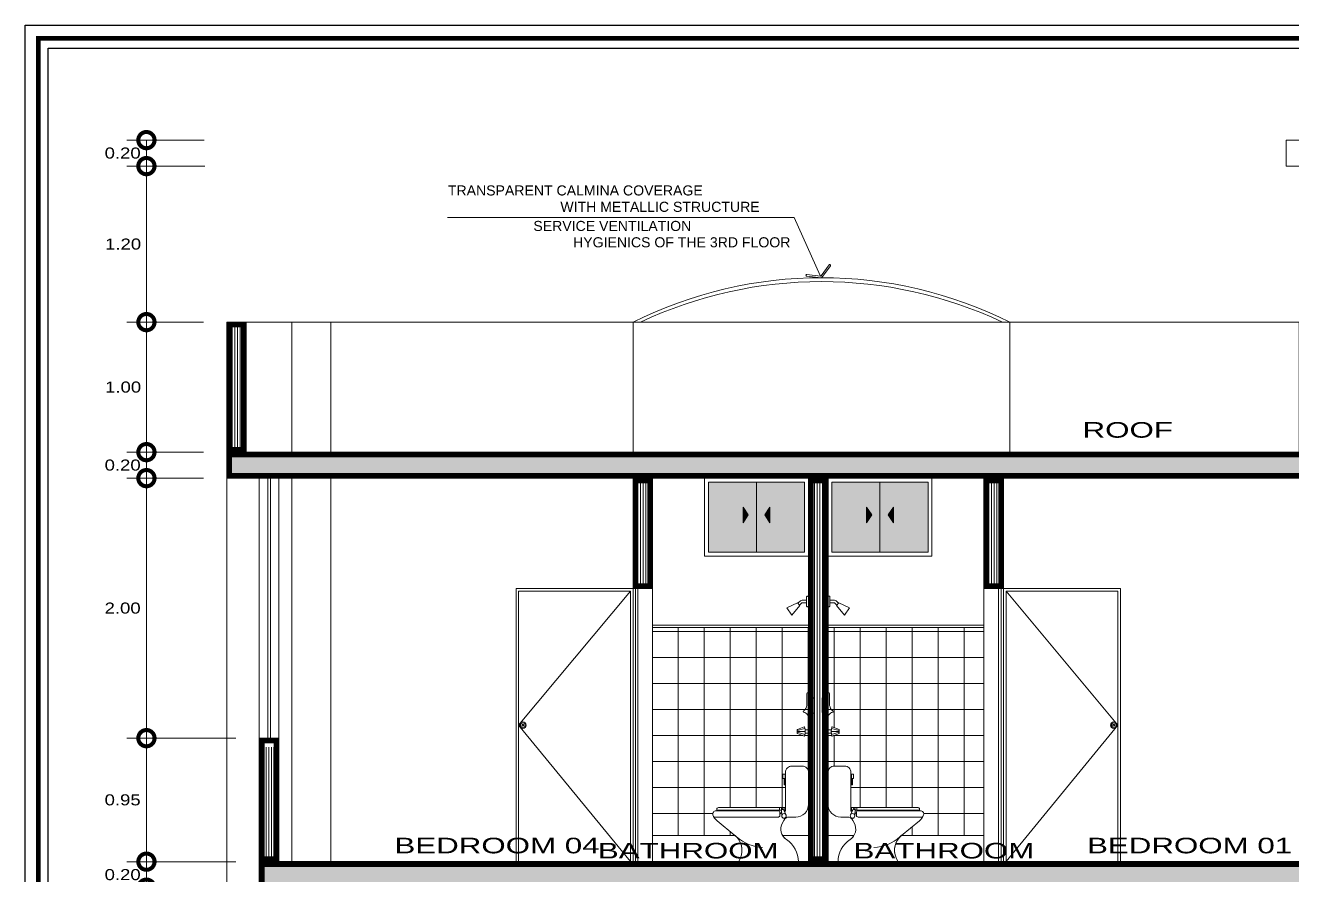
# Model space of a CAD drawing. Header units: millimetres. Extents: x 1555 to 3397, y 790 to 1592.
# Drawn here: x 1689.18 to 1698.92, y 812.13 to 818.66 of the extents above; entities that cross this region are included whole.
import ezdxf

# ---------------------------------------------------------------- set-up
doc = ezdxf.new("R2010")
doc.units = ezdxf.units.MM
doc.layers.get('0').update_dxf_attribs({"lineweight": 5})
doc.layers.get('Defpoints').update_dxf_attribs({"lineweight": 5})
for name, color, linetype, lineweight in [('0-Hach de Muro Alto', 145, 'Continuous', 5), ('0-Muro Alto', 145, 'Continuous', 5), ('CASCO', 7, 'Continuous', 9), ('CONCRETO DE LOSA ALIGERADO', 251, 'Continuous', 5), ('COTA', 250, 'Continuous', 9), ('COTAS', 7, 'Continuous', 9), ('COTAS-01', 7, 'Continuous', 15), ('LOSA STDIO ARQ', 7, 'Continuous', 13), ('MARCO DE MENBRETE', 252, 'Continuous', 25), ('murito', 139, 'Continuous', 13), ('MURO ELEV', 7, 'Continuous', 20), ('PISO DE TERMINADO', 7, 'Continuous', 5), ('PUERTAS', 57, 'Continuous', 9), ('TEXT2', 7, 'Continuous', 9), ('TEXTO COTA50', 57, 'Continuous', 13), ('VENTANA', 150, 'Continuous', 5), ('VENTANA ELEV', 144, 'Continuous', 5)]:
    doc.layers.add(name, color=color, linetype=linetype, lineweight=lineweight)
for name, color, linetype, lineweight, true_color in [('APARATOS-SANITARIOS-02', 7, 'Continuous', 13, 0x474e45), ('COLUMNA ELEVACION', 7, 'Continuous', 9, 0x44484a), ('DETALLE TABLERO COCINA', 7, 'Continuous', 5, 0x686555), ('MARCO  LOGITO LM', 7, 'Continuous', 25, 0x5b584a), ('PUERTAS 02', 7, 'Continuous', 5, 0x764e52), ('RELLENO DE MURO CORTE', 7, 'Continuous', 5, 0x5b605f), ('TEXTO', 7, 'Continuous', 20, 0x51594d), ('TEXTURA SH', 7, 'Continuous', 5, 0x5f8f9f)]:
    doc.layers.add(name, color=color, linetype=linetype, lineweight=lineweight, true_color=true_color)
doc.layers.add('LOGO', color=7, linetype='Continuous')
doc.styles.add('HUGO1', font='swisse.ttf')
doc.styles.add('STYLE1-50EJES', font='swissel.ttf', dxfattribs={"width": 1.2, "height": 0.085})
doc.styles.add('TEXTO-AMBIENTES', font='GOTHIC.TTF', dxfattribs={"width": 1.5, "height": 0.125})
doc.dimstyles.new('DIM-1-50ejes', dxfattribs={"dimtxt": 0.085, "dimasz": 0.25, "dimexe": 0.15, "dimexo": 0.18, "dimgap": 0.03, "dimtad": 2, "dimtih": 1, "dimtoh": 1, "dimzin": 0, "dimdsep": 46, "dimtxsty": 'STYLE1-50EJES', "dimblk1": 'DOTSMALL', "dimblk2": 'DOTSMALL', "dimsah": 1, "dimcen": 2.75, "dimclrd": 256, "dimclre": 256, "dimclrt": 256, "dimazin": 0, "dimtfac": 1, "dimtix": 1, "dimtmove": 0, "dimatfit": 3, "dimldrblk": 'DOTSMALL', "dimfxl": 1, "dimfxlon": 1, "dimtolj": 1, "dimtzin": 0, "dimlwd": -1, "dimlwe": -1, "dimarcsym": 0})
pattern_1 = [(90, (-65.009883, 24.85458), (-0.02, 1e-18), [])]
pattern_2 = [(90, (-65.888981, 24.85458), (-0.02, 1e-18), [])]
pattern_3 = [(90, (0, 0), (-0.2, 1e-17), []), (180, (0, 0), (-2e-17, -0.2), [])]

# ---------------------------------------------------------------- blocks, each defined once
blk = doc.blocks.new('A$C546F58DF')
at = {"layer": 'APARATOS-SANITARIOS-02'}
for p, q in [((-0.2772, 0.9972), (-0.3586, 0.9584)), ((-0.2595, 0.9775), (-0.3204, 0.9022)), ((-0.2772, 0.9972), (-0.2595, 0.9775)), ((-0.2553, 1.0125), (-0.2752, 0.9948)), ((-0.2439, 0.996), (-0.2619, 0.98)), ((-0.2421, 1.0176), (-0.2081, 1.0176)), ((-0.2395, 0.9977), (-0.2081, 0.9977)), ((0.0058, 1.0176), (-0.0281, 1.0176)), ((0.0033, 0.9977), (-0.0281, 0.9977)), ((0.0077, 0.996), (0.0256, 0.98)), ((0.0191, 1.0125), (0.0389, 0.9948)), ((0.041, 0.9972), (0.0232, 0.9775)), ((0.0232, 0.9775), (0.0841, 0.9022)), ((0.041, 0.9972), (0.1224, 0.9584)), ((-0.3586, 0.9584), (-0.3204, 0.9022)), ((0.1224, 0.9584), (0.0841, 0.9022)), ((-0.2201, 0.0298), (-0.2797, 0.0149)), ((-0.2797, 0.0203), (-0.2797, -0.0061)), ((-0.2177, 0.0077), (-0.2797, 0.0077)), ((-0.2201, -0.0144), (-0.2797, 0.0019)), ((-0.2787, 0.0219), (-0.226, 0.0425)), ((-0.1931, 0.0195), (-0.2184, 0.0195)), ((-0.1931, -0.0041), (-0.1931, 0.0195)), ((-0.0431, 0.0195), (-0.0179, 0.0195)), ((-0.0431, -0.0041), (-0.0431, 0.0195)), ((-0.0186, 0.0077), (0.0434, 0.0077)), ((-0.0161, 0.0298), (0.0434, 0.0149)), ((-0.0161, -0.0144), (0.0434, 0.0019)), ((0.0424, 0.0219), (-0.0103, 0.0425)), ((0.0434, 0.0203), (0.0434, -0.0061)), ((-0.2787, -0.0077), (-0.226, -0.0271)), ((-0.1931, -0.0041), (-0.2184, -0.0041)), ((-0.0431, -0.0041), (-0.0179, -0.0041)), ((0.0424, -0.0077), (-0.0103, -0.0271))]:
    blk.add_line(p, q, dxfattribs=at)
for points in [[(-0.1931, 0.9727), (-0.1931, 1.0427, 0.414214), (-0.1981, 1.0477), (-0.2031, 1.0477, 0.414214), (-0.2081, 1.0427), (-0.2081, 0.9727, 0.414214), (-0.2031, 0.9677), (-0.1981, 0.9677, 0.414214)], [(-0.0431, 0.9727), (-0.0431, 1.0427, -0.414214), (-0.0381, 1.0477), (-0.0331, 1.0477, -0.414214), (-0.0281, 1.0427), (-0.0281, 0.9727, -0.414214), (-0.0331, 0.9677), (-0.0381, 0.9677, -0.414214)]]:
    blk.add_lwpolyline(points, format="xyb", close=True, dxfattribs=at)
for centre, radius, start, end in [((-0.2421, 0.9977), 0.0199, 90, 131.89961), ((-0.2395, 0.9911), 0.00663, 90, 131.89961), ((0.0033, 0.9911), 0.00663, 48.10039, 90), ((0.0058, 0.9977), 0.0199, 48.10039, 90), ((-0.2779, 0.0203), 0.00176, 116.60632, 180), ((-0.2252, 0.0409), 0.00176, 19.58517, 116.60632), ((-0.3186, 0.0077), 0.1009, 340.41483, 19.58517), ((0.0823, 0.0077), 0.1009, 160.41483, 199.58517), ((-0.0111, 0.0409), 0.00176, 63.39368, 160.41483), ((0.0417, 0.0203), 0.00176, 0, 63.39368), ((-0.2779, -0.0061), 0.00176, 180, 243.39368), ((-0.2252, -0.0256), 0.00176, 243.39368, 340.41483), ((-0.0111, -0.0256), 0.00176, 199.58517, 296.60632), ((0.0417, -0.0061), 0.00176, 296.60632, 0)]:
    blk.add_arc(centre, radius, start, end, dxfattribs=at)
blk = doc.blocks.new('javonerac')
at = {"layer": 'APARATOS-SANITARIOS-02'}
for p, q in [((100.6702, 69.0701), (100.6702, 69.1492)), ((100.6819, 69.157), (100.678, 69.157)), ((100.6819, 68.9831), (100.6819, 69.157)), ((100.7239, 69.1177), (100.6819, 69.1414)), ((100.7269, 69.0046), (100.7269, 69.1126)), ((100.721, 68.9988), (100.6819, 68.9988))]:
    blk.add_line(p, q, dxfattribs=at)
for centre, radius, start, end in [((100.678, 69.1492), 0.00782, 90, 180), ((100.721, 69.1126), 0.00586, 0, 60.52411), ((100.6489, 69.0128), 0.00701, 96.11397, 184.91625), ((100.6482, 69.013), 0.00638, 187.84278, 247.56189), ((100.6323, 68.9587), 0.0503, 32.75612, 74.43039), ((100.6451, 69.0323), 0.0129, 283.40379, 332.7883), ((100.5854, 69.0726), 0.0849, 327.02302, 358.31137), ((100.681, 68.9917), 0.00859, 222.12738, 276.59661), ((100.721, 69.0046), 0.00586, 270, 0)]:
    blk.add_arc(centre, radius, start, end, dxfattribs=at)
blk = doc.blocks.new('_DOTSMALL')
at = {"color": 0, "linetype": 'ByBlock', "const_width": 0.5}
blk.add_lwpolyline([(-0.0625, 0, 1), (0.0625, 0, 1)], format="xyb", close=True, dxfattribs=at)
blk = doc.blocks.new('*D419')
at = {"layer": 'COTAS', "transparency": 16777216}
for p, q in [((1690.7981, 812.2305), (1689.9596, 812.2305)), ((1690.1096, 812.0305), (1690.1096, 812.2305)), ((1690.7981, 812.0305), (1689.9596, 812.0305))]:
    blk.add_line(p, q, dxfattribs=at)
at = {"layer": 'Defpoints', "color": 0, "transparency": 16777216}
for p in [(1690.1096, 812.2305), (1690.9781, 812.2305), (1690.9781, 812.0305)]:
    blk.add_point(p, dxfattribs=at)
at = {"layer": 'COTAS', "transparency": 16777216, "xscale": 0.25, "yscale": 0.25, "zscale": 0.25}
for p, rotation in [((1690.1096, 812.2305), 90), ((1690.1096, 812.0305), 270)]:
    blk.add_blockref('_DOTSMALL', p, dxfattribs=dict(at, rotation=rotation))
at = {"layer": 'COTAS', "transparency": 16777216, "insert": (1689.9266, 812.1305), "char_height": 0.085, "attachment_point": 5, "style": 'STYLE1-50EJES'}
blk.add_mtext('\\A1;0.20', dxfattribs=at)
blk = doc.blocks.new('*D420')
at = {"layer": 'COTAS', "transparency": 16777216}
for p, q in [((1690.7981, 813.1805), (1689.9596, 813.1805)), ((1690.1096, 812.2305), (1690.1096, 813.1805)), ((1690.7981, 812.2305), (1689.9596, 812.2305))]:
    blk.add_line(p, q, dxfattribs=at)
at = {"layer": 'Defpoints', "color": 0, "transparency": 16777216}
for p in [(1690.1096, 813.1805), (1690.9781, 813.1805), (1690.9781, 812.2305)]:
    blk.add_point(p, dxfattribs=at)
at = {"layer": 'COTAS', "transparency": 16777216, "xscale": 0.25, "yscale": 0.25, "zscale": 0.25}
for p, rotation in [((1690.1096, 813.1805), 90), ((1690.1096, 812.2305), 270)]:
    blk.add_blockref('_DOTSMALL', p, dxfattribs=dict(at, rotation=rotation))
at = {"layer": 'COTAS', "transparency": 16777216, "insert": (1689.9266, 812.7055), "char_height": 0.085, "attachment_point": 5, "style": 'STYLE1-50EJES'}
blk.add_mtext('\\A1;0.95', dxfattribs=at)
blk = doc.blocks.new('*D421')
at = {"layer": 'COTAS', "transparency": 16777216}
for p, q in [((1690.5481, 815.1805), (1689.9596, 815.1805)), ((1690.1096, 813.1805), (1690.1096, 815.1805)), ((1690.7981, 813.1805), (1689.9596, 813.1805))]:
    blk.add_line(p, q, dxfattribs=at)
at = {"layer": 'Defpoints', "color": 0, "transparency": 16777216}
for p in [(1690.1096, 815.1805), (1690.7281, 815.1805), (1690.9781, 813.1805)]:
    blk.add_point(p, dxfattribs=at)
at = {"layer": 'COTAS', "transparency": 16777216, "xscale": 0.25, "yscale": 0.25, "zscale": 0.25}
for p, rotation in [((1690.1096, 815.1805), 90), ((1690.1096, 813.1805), 270)]:
    blk.add_blockref('_DOTSMALL', p, dxfattribs=dict(at, rotation=rotation))
at = {"layer": 'COTAS', "transparency": 16777216, "insert": (1689.9264, 814.1805), "char_height": 0.085, "attachment_point": 5, "style": 'STYLE1-50EJES'}
blk.add_mtext('\\A1;2.00', dxfattribs=at)
blk = doc.blocks.new('*D422')
at = {"layer": 'COTAS', "transparency": 16777216}
for p, q in [((1690.5481, 815.3805), (1689.9596, 815.3805)), ((1690.1096, 815.1805), (1690.1096, 815.3805)), ((1690.5481, 815.1805), (1689.9596, 815.1805))]:
    blk.add_line(p, q, dxfattribs=at)
at = {"layer": 'Defpoints', "color": 0, "transparency": 16777216}
for p in [(1690.1096, 815.3805), (1690.7281, 815.3805), (1690.7281, 815.1805)]:
    blk.add_point(p, dxfattribs=at)
at = {"layer": 'COTAS', "transparency": 16777216, "xscale": 0.25, "yscale": 0.25, "zscale": 0.25}
for p, rotation in [((1690.1096, 815.3805), 90), ((1690.1096, 815.1805), 270)]:
    blk.add_blockref('_DOTSMALL', p, dxfattribs=dict(at, rotation=rotation))
at = {"layer": 'COTAS', "transparency": 16777216, "insert": (1689.9266, 815.2805), "char_height": 0.085, "attachment_point": 5, "style": 'STYLE1-50EJES'}
blk.add_mtext('\\A1;0.20', dxfattribs=at)
blk = doc.blocks.new('*D423')
at = {"layer": 'COTAS', "transparency": 16777216}
for p, q in [((1690.5481, 816.3805), (1689.9596, 816.3805)), ((1690.1096, 815.3805), (1690.1096, 816.3805)), ((1690.5481, 815.3805), (1689.9596, 815.3805))]:
    blk.add_line(p, q, dxfattribs=at)
at = {"layer": 'Defpoints', "color": 0, "transparency": 16777216}
for p in [(1690.1096, 816.3805), (1690.7281, 816.3805), (1690.7281, 815.3805)]:
    blk.add_point(p, dxfattribs=at)
at = {"layer": 'COTAS', "transparency": 16777216, "xscale": 0.25, "yscale": 0.25, "zscale": 0.25}
for p, rotation in [((1690.1096, 816.3805), 90), ((1690.1096, 815.3805), 270)]:
    blk.add_blockref('_DOTSMALL', p, dxfattribs=dict(at, rotation=rotation))
at = {"layer": 'COTAS', "transparency": 16777216, "insert": (1689.9303, 815.8805), "char_height": 0.085, "attachment_point": 5, "style": 'STYLE1-50EJES'}
blk.add_mtext('\\A1;1.00', dxfattribs=at)
blk = doc.blocks.new('*D424')
at = {"layer": 'COTAS', "transparency": 16777216}
for p, q in [((1690.5582, 817.5805), (1689.9596, 817.5805)), ((1690.1096, 816.3805), (1690.1096, 817.5805)), ((1690.5481, 816.3805), (1689.9596, 816.3805))]:
    blk.add_line(p, q, dxfattribs=at)
at = {"layer": 'Defpoints', "color": 0, "transparency": 16777216}
for p in [(1690.1096, 817.5805), (1690.7382, 817.5805), (1690.7281, 816.3805)]:
    blk.add_point(p, dxfattribs=at)
at = {"layer": 'COTAS', "transparency": 16777216, "xscale": 0.25, "yscale": 0.25, "zscale": 0.25}
for p, rotation in [((1690.1096, 817.5805), 90), ((1690.1096, 816.3805), 270)]:
    blk.add_blockref('_DOTSMALL', p, dxfattribs=dict(at, rotation=rotation))
at = {"layer": 'COTAS', "transparency": 16777216, "insert": (1689.9303, 816.9805), "char_height": 0.085, "attachment_point": 5, "style": 'STYLE1-50EJES'}
blk.add_mtext('\\A1;1.20', dxfattribs=at)
blk = doc.blocks.new('*D425')
at = {"layer": 'COTAS', "transparency": 16777216}
for p, q in [((1690.5546, 817.7805), (1689.9596, 817.7805)), ((1690.1096, 817.5805), (1690.1096, 817.7805)), ((1690.5582, 817.5805), (1689.9596, 817.5805))]:
    blk.add_line(p, q, dxfattribs=at)
at = {"layer": 'Defpoints', "color": 0, "transparency": 16777216}
for p in [(1690.1096, 817.7805), (1690.7346, 817.7805), (1690.7382, 817.5805)]:
    blk.add_point(p, dxfattribs=at)
at = {"layer": 'COTAS', "transparency": 16777216, "xscale": 0.25, "yscale": 0.25, "zscale": 0.25}
for p, rotation in [((1690.1096, 817.7805), 90), ((1690.1096, 817.5805), 270)]:
    blk.add_blockref('_DOTSMALL', p, dxfattribs=dict(at, rotation=rotation))
at = {"layer": 'COTAS', "transparency": 16777216, "insert": (1689.9266, 817.6805), "char_height": 0.085, "attachment_point": 5, "style": 'STYLE1-50EJES'}
blk.add_mtext('\\A1;0.20', dxfattribs=at)

msp = doc.modelspace()

# ---------------------------------------------------------------- hatches: boundary and pattern name
at = {"layer": 'CONCRETO DE LOSA ALIGERADO'}
h = msp.add_hatch(dxfattribs=at)
h.set_pattern_fill('CONCRETE', color=256, scale=0.18, style=0, pattern_type=2)
h.set_pattern_definition([(45, (270.22152, -145.44007), (0, 0.180000819), [0.0254556, -0.050913, 0.0127278, -0.0763668, 0.0254556, -0.063639641]), (135, (270.33852, -145.43107), (-0.180000819, 0), [0.02545578, -0.0381834, 0.0127278, -0.063639, 0.02545578, -0.089096681]), (63.434949, (270.19452, -145.46707), (9e-12, 0.18), [0.020124, -0.080496, 0.020124, -0.080502118]), (116.565051, (270.19452, -145.46707), (-7e-11, 0.18), [0.020124, -0.080496, 0.020124, -0.080502118]), (0, (270.19452, -145.44907), (0, 0.18), [0.009, -0.072, 0.018, -0.072, 0.009]), (0, (270.19452, -145.42207), (0, 0.18), [-0.027, 0.018, -0.072, 0, -0.063, 0]), (0, (270.19452, -145.41307), (0, 0.18), [-0.072, 0, -0.054, 0.018, -0.036, 0]), (0, (270.19452, -145.38607), (0, 0.18), [-0.036, 0, -0.045, 0.018, -0.081, 0]), (0, (270.19452, -145.35907), (0, 0.18), [-0.036, 0.018, -0.072, 0.018, -0.036, 0]), (0, (270.19452, -145.31407), (0, 0.18), [-0.027, 0.018, -0.036, 0, -0.099, 0]), (0, (270.19452, -145.30507), (0, 0.18), [-0.036, 0, -0.108, 0.018, -0.018, 0]), (90, (270.20352, -145.43107), (-0.18, 0), [-0.054, 0, -0.054, 0, -0.072, 0]), (90, (270.22152, -145.46707), (-0.18, 0), [-0.027, 0.018, -0.072, 0, -0.063, 0]), (90, (270.23952, -145.46707), (-0.18, 0), [-0.072, 0, -0.063, 0.018, -0.027, 0]), (90, (270.33852, -145.46707), (-0.18, 0), [-0.036, 0.018, -0.09, 0.018, -0.018, 0]), (90, (270.21252, -145.44907), (-0.18, 0), [-0.054, 0, -0.063, 0, -0.063, 0]), (90, (270.23052, -145.44907), (-0.18, 0), [-0.045, 0, -0.099, 0, -0.036, 0]), (90, (270.24852, -145.44007), (-0.18, 0), [-0.09, 0, -0.027, 0, -0.063, 0]), (90, (270.25752, -145.45807), (-0.18, 0), [-0.081, 0, -0.036, 0, -0.045, 0]), (90, (270.27552, -145.43107), (-0.18, 0), [-0.072, 0, -0.027, 0, -0.072, 0]), (90, (270.28452, -145.42207), (-0.18, 0), [-0.081, 0, -0.036, 0, -0.063, 0]), (90, (270.29352, -145.46707), (-0.18, 0), [-0.108, 0, -0.045, 0, -0.027, 0]), (90, (270.30252, -145.44007), (-0.18, 0), [-0.036, 0, -0.072, 0, -0.072, 0]), (90, (270.31152, -145.44907), (-0.18, 0), [-0.081, 0, -0.045, 0, -0.054, 0]), (90, (270.32052, -145.45807), (-0.18, 0), [-0.072, 0, -0.054, 0, -0.054, 0]), (90, (270.33852, -145.44907), (-0.18, 0), [-0.054, 0, -0.054, 0, -0.072, 0]), (90, (270.35652, -145.44007), (-0.18, 0), [-0.072, 0, -0.036, 0, -0.072, 0]), (90, (270.36552, -145.43107), (-0.18, 0), [-0.027, 0, -0.108, 0, -0.045, 0])])
h.paths.add_polyline_path([(1700.22814, 815.18055), (1700.22814, 815.38055), (1690.72814, 815.38055), (1690.72814, 815.18055)])
h = msp.add_hatch(dxfattribs=at)
h.set_pattern_fill('CONCRETE', color=256, scale=0.18, style=0, pattern_type=2)
h.set_pattern_definition([(45, (270.22152, -148.59007), (0, 0.180000819), [0.0254556, -0.050913, 0.0127278, -0.0763668, 0.0254556, -0.063639641]), (135, (270.33852, -148.58107), (-0.180000819, 0), [0.02545578, -0.0381834, 0.0127278, -0.063639, 0.02545578, -0.089096681]), (63.434949, (270.19452, -148.61707), (9e-12, 0.18), [0.020124, -0.080496, 0.020124, -0.080502118]), (116.565051, (270.19452, -148.61707), (-7e-11, 0.18), [0.020124, -0.080496, 0.020124, -0.080502118]), (0, (270.19452, -148.59907), (0, 0.18), [0.009, -0.072, 0.018, -0.072, 0.009]), (0, (270.19452, -148.57207), (0, 0.18), [-0.027, 0.018, -0.072, 0, -0.063, 0]), (0, (270.19452, -148.56307), (0, 0.18), [-0.072, 0, -0.054, 0.018, -0.036, 0]), (0, (270.19452, -148.53607), (0, 0.18), [-0.036, 0, -0.045, 0.018, -0.081, 0]), (0, (270.19452, -148.50907), (0, 0.18), [-0.036, 0.018, -0.072, 0.018, -0.036, 0]), (0, (270.19452, -148.46407), (0, 0.18), [-0.027, 0.018, -0.036, 0, -0.099, 0]), (0, (270.19452, -148.45507), (0, 0.18), [-0.036, 0, -0.108, 0.018, -0.018, 0]), (90, (270.20352, -148.58107), (-0.18, 0), [-0.054, 0, -0.054, 0, -0.072, 0]), (90, (270.22152, -148.61707), (-0.18, 0), [-0.027, 0.018, -0.072, 0, -0.063, 0]), (90, (270.23952, -148.61707), (-0.18, 0), [-0.072, 0, -0.063, 0.018, -0.027, 0]), (90, (270.33852, -148.61707), (-0.18, 0), [-0.036, 0.018, -0.09, 0.018, -0.018, 0]), (90, (270.21252, -148.59907), (-0.18, 0), [-0.054, 0, -0.063, 0, -0.063, 0]), (90, (270.23052, -148.59907), (-0.18, 0), [-0.045, 0, -0.099, 0, -0.036, 0]), (90, (270.24852, -148.59007), (-0.18, 0), [-0.09, 0, -0.027, 0, -0.063, 0]), (90, (270.25752, -148.60807), (-0.18, 0), [-0.081, 0, -0.036, 0, -0.045, 0]), (90, (270.27552, -148.58107), (-0.18, 0), [-0.072, 0, -0.027, 0, -0.072, 0]), (90, (270.28452, -148.57207), (-0.18, 0), [-0.081, 0, -0.036, 0, -0.063, 0]), (90, (270.29352, -148.61707), (-0.18, 0), [-0.108, 0, -0.045, 0, -0.027, 0]), (90, (270.30252, -148.59007), (-0.18, 0), [-0.036, 0, -0.072, 0, -0.072, 0]), (90, (270.31152, -148.59907), (-0.18, 0), [-0.081, 0, -0.045, 0, -0.054, 0]), (90, (270.32052, -148.60807), (-0.18, 0), [-0.072, 0, -0.054, 0, -0.054, 0]), (90, (270.33852, -148.59907), (-0.18, 0), [-0.054, 0, -0.054, 0, -0.072, 0]), (90, (270.35652, -148.59007), (-0.18, 0), [-0.072, 0, -0.036, 0, -0.072, 0]), (90, (270.36552, -148.58107), (-0.18, 0), [-0.027, 0, -0.108, 0, -0.045, 0])])
h.paths.add_polyline_path([(1700.22814, 812.03055), (1700.22814, 812.23055), (1690.97814, 812.23055), (1690.97814, 812.03055)])
at = {"layer": 'PISO DE TERMINADO'}
h = msp.add_hatch(color=142, dxfattribs=at)
h.set_gradient(color1=(43, 165, 202), one_color=1, tint=1)
h.paths.add_polyline_path([(1694.43314, 814.61055), (1695.17314, 814.61055), (1695.17314, 815.06055), (1695.17314, 815.15055), (1694.43314, 815.15055)])
h = msp.add_hatch(color=142, dxfattribs=at)
h.set_gradient(color1=(43, 165, 202), one_color=1, tint=1)
h.paths.add_polyline_path([(1695.38314, 814.61055), (1696.12314, 814.61055), (1696.12314, 815.15055), (1695.38314, 815.15055), (1695.38314, 815.06055)])
at = {"layer": 'RELLENO DE MURO CORTE'}
h = msp.add_hatch(dxfattribs=at)
h.set_pattern_fill('_USER', color=256, scale=0.02, angle=90, style=0, pattern_type=0)
h.set_pattern_definition(pattern_1)
h.paths.add_polyline_path([(1690.85814, 816.36055), (1690.74814, 816.36055), (1690.74814, 815.40055), (1690.85814, 815.40055)])
h = msp.add_hatch(dxfattribs=at)
h.set_pattern_fill('_USER', color=256, scale=0.02, angle=90, style=0, pattern_type=0)
h.set_pattern_definition(pattern_2)
h.paths.add_polyline_path([(1693.98314, 815.16055), (1693.87314, 815.16055), (1693.87314, 814.35055), (1693.98314, 814.35055)])
h = msp.add_hatch(dxfattribs=at)
h.set_pattern_fill('_USER', color=256, scale=0.02, angle=90, style=0, pattern_type=0)
h.set_pattern_definition(pattern_1)
h.paths.add_polyline_path([(1695.33314, 815.16055), (1695.22314, 815.16055), (1695.22314, 812.25055), (1695.33314, 812.25055)])
h = msp.add_hatch(dxfattribs=at)
h.set_pattern_fill('_USER', color=256, scale=0.02, angle=90, style=0, pattern_type=0)
h.set_pattern_definition(pattern_2)
h.paths.add_polyline_path([(1696.68314, 815.16055), (1696.57314, 815.16055), (1696.57314, 814.35055), (1696.68314, 814.35055)])
h = msp.add_hatch(dxfattribs=at)
h.set_pattern_fill('_USER', color=256, scale=0.02, angle=90, style=0, pattern_type=0)
h.set_pattern_definition([(90, (-65.888981, 24.85458), (-0.02, 1e-18), [])])
h.paths.add_polyline_path([(1691.10814, 813.11055), (1690.99814, 813.11055), (1690.99814, 812.25055), (1691.10814, 812.25055)])
at = {"layer": 'TEXTURA SH'}
h = msp.add_hatch(dxfattribs=at)
h.set_pattern_fill('_USER', color=256, scale=0.2, angle=90, style=0, double=1, pattern_type=0)
h.set_pattern_definition(pattern_3)
h.paths.add_polyline_path([(1694.00314, 814.03055), (1695.20314, 814.03055), (1695.20314, 812.91661, 0.4142136), (1695.15414, 812.96561), (1695.07524, 812.96561, 0.4142136), (1695.02623, 812.91661), (1695.02623, 812.64661), (1695.02125, 812.64661), (1694.51019, 812.64661, 0.4142136), (1694.49794, 812.63436), (1694.49794, 812.62787), (1694.49794, 812.62258), (1694.49112, 812.62258, 0.507383), (1694.46777, 812.59067, 0.1467004), (1694.4995, 812.54416), (1694.63672, 812.43301, -0.0065483), (1694.63968, 812.43055), (1694.00314, 812.43055)])
h.paths.add_polyline_path([(1695.1166, 813.21689), (1695.17031, 813.1971, 0.4505782), (1695.17275, 813.19808, 0.1725967), (1695.17275, 813.26575, 0.423338), (1695.17046, 813.26679), (1695.1166, 813.24572)], flags=16)
h.paths.add_polyline_path([(1695.00671, 812.90336), (1695.00671, 812.8715), (1695.02359, 812.8715), (1695.02359, 812.90336)], flags=16)
h.paths.add_polyline_path([(1695.01515, 812.86963), (1695.01515, 812.82278), (1695.02266, 812.82278), (1695.02266, 812.86963)], flags=16)
h = msp.add_hatch(dxfattribs=at)
h.set_pattern_fill('_USER', color=256, scale=0.2, angle=90, style=0, double=1, pattern_type=0)
h.set_pattern_definition(pattern_3)
h.paths.add_polyline_path([(1696.55314, 814.03055), (1695.35314, 814.03055), (1695.35314, 812.91661, -0.4142136), (1695.40214, 812.96561), (1695.48104, 812.96561, -0.4142136), (1695.53005, 812.91661), (1695.53005, 812.64661), (1695.53503, 812.64661), (1696.04609, 812.64661, -0.4142136), (1696.05834, 812.63436), (1696.05834, 812.62787), (1696.05834, 812.62258), (1696.06516, 812.62258, -0.507383), (1696.08851, 812.59067, -0.1467004), (1696.05679, 812.54416), (1695.91956, 812.43301, 0.0065483), (1695.9166, 812.43055), (1696.55314, 812.43055)])
h.paths.add_polyline_path([(1695.43968, 813.21689), (1695.38597, 813.1971, -0.4505782), (1695.38353, 813.19808, -0.1725967), (1695.38353, 813.26575, -0.423338), (1695.38582, 813.26679), (1695.43968, 813.24572)], flags=16)
h.paths.add_polyline_path([(1695.54957, 812.90336), (1695.54957, 812.8715), (1695.53269, 812.8715), (1695.53269, 812.90336)], flags=16)
h.paths.add_polyline_path([(1695.54113, 812.86963), (1695.54113, 812.82278), (1695.53362, 812.82278), (1695.53362, 812.86963)], flags=16)
at = {"layer": 'VENTANA ELEV'}
h = msp.add_hatch(color=256, dxfattribs=at)
h.dxf.hatch_style = 1
h.paths.add_polyline_path([(1694.69972, 814.95834), (1694.69972, 814.83684), (1694.74022, 814.89759)])
h = msp.add_hatch(color=256, dxfattribs=at)
h.dxf.hatch_style = 1
h.paths.add_polyline_path([(1694.90656, 814.95834), (1694.90656, 814.83684), (1694.86606, 814.89759)])
h = msp.add_hatch(color=256, dxfattribs=at)
h.dxf.hatch_style = 1
h.paths.add_polyline_path([(1695.64972, 814.95834), (1695.64972, 814.83684), (1695.69022, 814.89759)])
h = msp.add_hatch(color=256, dxfattribs=at)
h.dxf.hatch_style = 1
h.paths.add_polyline_path([(1695.85656, 814.95834), (1695.85656, 814.83684), (1695.81606, 814.89759)])

# ---------------------------------------------------------------- linework, layer by layer
at = {"layer": '0-Hach de Muro Alto', "const_width": 0.04}
for points in [[(1690.85814, 816.36055), (1690.74814, 816.36055), (1690.74814, 815.40055), (1690.85814, 815.40055)], [(1693.98314, 815.16055), (1693.87314, 815.16055), (1693.87314, 814.35055), (1693.98314, 814.35055)], [(1695.33314, 815.16055), (1695.22314, 815.16055), (1695.22314, 812.25055), (1695.33314, 812.25055)], [(1696.68314, 815.16055), (1696.57314, 815.16055), (1696.57314, 814.35055), (1696.68314, 814.35055)], [(1691.10814, 813.16055), (1690.99814, 813.16055), (1690.99814, 812.25055), (1691.10814, 812.25055)]]:
    msp.add_lwpolyline(points, close=True, dxfattribs=at)
at = {"layer": '0-Muro Alto'}
for points in [[(1690.87814, 816.38055), (1690.72814, 816.38055), (1690.72814, 815.38055), (1690.87814, 815.38055)], [(1691.12814, 815.18055), (1690.97814, 815.18055), (1690.97814, 813.18055), (1691.12814, 813.18055)], [(1694.00314, 815.18055), (1693.85314, 815.18055), (1693.85314, 814.33055), (1694.00314, 814.33055)], [(1695.35314, 815.18055), (1695.20314, 815.18055), (1695.20314, 812.23055), (1695.35314, 812.23055)], [(1696.70314, 815.18055), (1696.55314, 815.18055), (1696.55314, 814.33055), (1696.70314, 814.33055)], [(1694.00314, 814.33055), (1693.85314, 814.33055), (1693.85314, 812.23055), (1694.00314, 812.23055), (1694.00314, 812.43055)], [(1696.70314, 814.33055), (1696.55314, 814.33055), (1696.55314, 812.23055), (1696.70314, 812.23055)], [(1691.12814, 813.18055), (1690.97814, 813.18055), (1690.97814, 812.23055), (1691.12814, 812.23055)]]:
    msp.add_lwpolyline(points, close=True, dxfattribs=at)
at = {"layer": 'APARATOS-SANITARIOS-02'}
for p, q in [((1694.49794, 812.62787), (1694.49794, 812.62258)), ((1694.98038, 812.64661), (1694.98038, 812.62787)), ((1694.99513, 812.63451), (1694.99697, 812.58179)), ((1695.00635, 812.63904), (1695.03048, 812.59025)), ((1695.02125, 812.64661), (1695.02623, 812.64661)), ((1695.54993, 812.63904), (1695.5258, 812.59025)), ((1695.53503, 812.64661), (1695.53005, 812.64661)), ((1695.56115, 812.63451), (1695.55931, 812.58179)), ((1695.5759, 812.64661), (1695.5759, 812.62787)), ((1696.05834, 812.62787), (1696.05834, 812.62258))]:
    msp.add_line(p, q, dxfattribs=at)
for points in [[(1695.01628, 812.61895, -0.0512027), (1695.02623, 812.62005), (1695.02623, 812.91661, -0.4142136), (1695.07524, 812.96561), (1695.15414, 812.96561, -0.4142136), (1695.20314, 812.91661), (1695.20314, 812.67159, -0.4142136), (1695.10513, 812.57358), (1695.05509, 812.57358, 0.2725792), (1695.01224, 812.54834), (1695.00191, 812.52973, 0.3926557), (1695.03387, 812.40024, -0.2527596), (1695.12551, 812.23055)], [(1695.54, 812.61895, 0.0512027), (1695.53005, 812.62005), (1695.53005, 812.91661, 0.4142136), (1695.48104, 812.96561), (1695.40214, 812.96561, 0.4142136), (1695.35314, 812.91661), (1695.35314, 812.67159, 0.4142136), (1695.45115, 812.57358), (1695.50119, 812.57358, -0.2725792), (1695.54404, 812.54834), (1695.55437, 812.52973, -0.3926557), (1695.52241, 812.40024, 0.2527596), (1695.43077, 812.23055)], [(1694.47504, 812.57358), (1694.97148, 812.57358, 0.4142136), (1694.98373, 812.58583), (1694.98373, 812.61033, 0.4142136), (1694.97148, 812.62258), (1694.49112, 812.62258, 0.507383), (1694.46777, 812.59067, 0.1467004), (1694.4995, 812.54416), (1694.63672, 812.43301, -0.3353557), (1694.67935, 812.26094), (1694.66634, 812.23055)], [(1695.01187, 812.62787), (1695.02125, 812.62787), (1695.02125, 812.64661), (1694.51019, 812.64661, 0.4142136), (1694.49794, 812.63436), (1694.49794, 812.62787), (1694.99536, 812.62787)], [(1695.54441, 812.62787), (1695.53503, 812.62787), (1695.53503, 812.64661), (1696.04609, 812.64661, -0.4142136), (1696.05834, 812.63436), (1696.05834, 812.62787), (1695.56092, 812.62787)], [(1696.08124, 812.57358), (1695.5848, 812.57358, -0.4142136), (1695.57255, 812.58583), (1695.57255, 812.61033, -0.4142136), (1695.5848, 812.62258), (1696.06516, 812.62258, -0.507383), (1696.08851, 812.59067, -0.1467004), (1696.05679, 812.54416), (1695.91956, 812.43301, 0.3353557), (1695.87693, 812.26094), (1695.88994, 812.23055)]]:
    msp.add_lwpolyline(points, format="xyb", dxfattribs=at)
for points in [[(1695.02359, 812.90336), (1695.00671, 812.90336), (1695.00671, 812.8715), (1695.02359, 812.8715)], [(1695.02266, 812.86963), (1695.01515, 812.86963), (1695.01515, 812.82278), (1695.02266, 812.82278)], [(1695.53269, 812.90336), (1695.54957, 812.90336), (1695.54957, 812.8715), (1695.53269, 812.8715)], [(1695.53362, 812.86963), (1695.54113, 812.86963), (1695.54113, 812.82278), (1695.53362, 812.82278)]]:
    msp.add_lwpolyline(points, close=True, dxfattribs=at)
for centre, radius in [((1695.0006, 812.63712), 0.00606), ((1695.55568, 812.63712), 0.00606), ((1695.01464, 812.58241), 0.01768), ((1695.54164, 812.58241), 0.01768)]:
    msp.add_circle(centre, radius, dxfattribs=at)
for centre, radius, start, end in [((1695.02659, 812.57104), 0.049, 128.609889, 150.988892), ((1695.52969, 812.57104), 0.049, 29.011108, 51.390111), ((1694.87296, 812.67809), 0.3404, 229.031736, 266.048888), ((1695.68332, 812.67809), 0.3404, 273.951112, 310.968264)]:
    msp.add_arc(centre, radius, start, end, dxfattribs=at)
at = {"layer": 'CASCO'}
for points in [[(1692.95314, 814.33055), (1693.85314, 814.33055), (1693.85314, 812.23055), (1692.95314, 812.23055)], [(1697.60314, 814.33055), (1696.70314, 814.33055), (1696.70314, 812.23055), (1697.60314, 812.23055)]]:
    msp.add_lwpolyline(points, close=True, dxfattribs=at)
at = {"layer": 'COLUMNA ELEVACION'}
for points in [[(1691.52814, 816.38055), (1691.22814, 816.38055), (1691.22814, 815.38055), (1691.52814, 815.38055)], [(1691.52814, 815.18055), (1691.22814, 815.18055), (1691.22814, 812.23055), (1691.52814, 812.23055)]]:
    msp.add_lwpolyline(points, close=True, dxfattribs=at)
at = {"layer": 'COTA'}
msp.add_lwpolyline([(1690.97814, 815.18055), (1690.72814, 815.18055), (1690.72814, 809.08204), (1690.97814, 809.08204), (1690.97814, 815.18055), (1690.97814, 815.18055)], close=True, dxfattribs=at)
at = {"layer": 'DETALLE TABLERO COCINA'}
for points in [[(1693.83314, 814.31055), (1692.97314, 813.28055), (1693.83314, 812.23055)], [(1696.72314, 814.31055), (1697.58314, 813.28055), (1696.72314, 812.23055)]]:
    msp.add_lwpolyline(points, dxfattribs=at)
at = {"layer": 'LOGO'}
msp.add_lwpolyline([(1730.63266, 789.52369), (1689.17793, 789.52369), (1689.17793, 818.66337), (1730.63266, 818.66337)], close=True, dxfattribs=at)
at = {"layer": 'LOSA STDIO ARQ', "const_width": 0.04}
for points in [[(1690.74814, 815.36055), (1700.20814, 815.36055), (1700.20814, 815.20055), (1690.74814, 815.20055)], [(1690.99814, 812.21055), (1700.20814, 812.21055), (1700.20814, 812.05055), (1690.99814, 812.05055)]]:
    msp.add_lwpolyline(points, close=True, dxfattribs=at)
at = {"layer": 'LOSA STDIO ARQ'}
for points in [[(1690.72814, 815.38055), (1700.22814, 815.38055), (1700.22814, 815.18055), (1690.72814, 815.18055)], [(1692.95314, 814.33055), (1693.85314, 814.33055), (1693.85314, 812.23055), (1692.95314, 812.23055), (1692.95314, 813.08055), (1692.95314, 813.18055)], [(1697.60314, 814.33055), (1696.70314, 814.33055), (1696.70314, 812.23055), (1697.60314, 812.23055), (1697.60314, 813.08055), (1697.60314, 813.18055)], [(1690.97814, 812.23055), (1700.22814, 812.23055), (1700.22814, 812.03055), (1690.97814, 812.03055)], [(1690.97814, 812.23055), (1700.22814, 812.23055), (1700.22814, 812.03055), (1690.97814, 812.03055)]]:
    msp.add_lwpolyline(points, close=True, dxfattribs=at)
at = {"layer": 'MARCO  LOGITO LM', "ltscale": 0.8, "const_width": 0.03358}
msp.add_lwpolyline([(1689.27793, 818.56337), (1730.53266, 818.56337), (1730.53266, 789.62369), (1689.27793, 789.62369)], close=True, dxfattribs=at)
at = {"layer": 'MARCO DE MENBRETE'}
msp.add_lwpolyline([(1689.35293, 818.48837), (1730.45766, 818.48837), (1730.45766, 789.69869), (1689.35293, 789.69869)], close=True, dxfattribs=at)
at = {"layer": 'murito'}
for points in [[(1694.00314, 812.43055), (1694.63968, 812.43055, -0.3280869), (1694.67935, 812.26094), (1694.66634, 812.23055), (1694.00314, 812.23055)], [(1695.03387, 812.40024, -0.1092578), (1695.00433, 812.43055), (1695.20314, 812.43055), (1695.20314, 812.23055), (1695.12551, 812.23055, 0.2527596)], [(1695.52241, 812.40024, 0.1092578), (1695.55195, 812.43055), (1695.35314, 812.43055), (1695.35314, 812.23055), (1695.43077, 812.23055, -0.2527596)], [(1696.55314, 812.43055), (1695.9166, 812.43055, 0.3280869), (1695.87693, 812.26094), (1695.88994, 812.23055), (1696.55314, 812.23055)]]:
    msp.add_lwpolyline(points, format="xyb", close=True, dxfattribs=at)
at = {"layer": 'MURO ELEV'}
for points in [[(1698.87814, 817.78055), (1702.42814, 817.78055), (1702.42814, 817.58055), (1698.87814, 817.58055)], [(1698.87814, 817.78055), (1702.42814, 817.78055), (1702.42814, 817.58055), (1698.87814, 817.58055)], [(1691.22814, 816.38055), (1690.87814, 816.38055), (1690.87814, 815.38055), (1691.22814, 815.38055)], [(1693.85314, 816.38055), (1691.52814, 816.38055), (1691.52814, 815.38055), (1693.85314, 815.38055)], [(1693.85314, 816.38055), (1696.75314, 816.38055), (1696.75314, 815.38055), (1693.85314, 815.38055)], [(1698.97814, 816.38055), (1696.75314, 816.38055), (1696.75314, 815.38055), (1698.97814, 815.38055)], [(1692.95314, 814.33055), (1693.85314, 814.33055), (1693.85314, 812.23055), (1692.95314, 812.23055)], [(1697.60314, 814.33055), (1696.70314, 814.33055), (1696.70314, 812.23055), (1697.60314, 812.23055)], [(1695.20314, 814.05055), (1694.00314, 814.05055), (1694.00314, 814.03055), (1695.20314, 814.03055)], [(1696.55314, 814.05055), (1695.35314, 814.05055), (1695.35314, 814.03055), (1696.55314, 814.03055)]]:
    msp.add_lwpolyline(points, close=True, dxfattribs=at)
at = {"layer": 'PUERTAS'}
for points in [[(1692.95314, 814.33055), (1693.85314, 814.33055), (1693.85314, 812.23055), (1692.95314, 812.23055)], [(1693.85314, 814.33055), (1693.87114, 814.33055), (1693.87114, 812.23055), (1693.85314, 812.23055)], [(1693.87114, 812.23055), (1693.89117, 812.23055), (1693.89117, 814.33055), (1693.87114, 814.33055)], [(1696.68514, 812.23055), (1696.66511, 812.23055), (1696.66511, 814.33055), (1696.68514, 814.33055)], [(1696.70314, 814.33055), (1696.68514, 814.33055), (1696.68514, 812.23055), (1696.70314, 812.23055)], [(1697.60314, 814.33055), (1696.70314, 814.33055), (1696.70314, 812.23055), (1697.60314, 812.23055)]]:
    msp.add_lwpolyline(points, close=True, dxfattribs=at)
at = {"layer": 'PUERTAS', "lineweight": 5}
for centre, radius in [((1693.00515, 813.28055), 0.025), ((1693.00515, 813.28055), 0.01799), ((1697.55113, 813.28055), 0.025), ((1697.55113, 813.28055), 0.01799), ((1693.00515, 813.28055), 0.00839), ((1693.00515, 813.28055), 0.006), ((1697.55113, 813.28055), 0.00839), ((1697.55113, 813.28055), 0.006)]:
    msp.add_circle(centre, radius, dxfattribs=at)
at = {"layer": 'PUERTAS 02'}
for points in [[(1692.97314, 814.31055), (1693.83314, 814.31055), (1693.83314, 812.23055), (1692.97314, 812.23055)], [(1697.58314, 814.31055), (1696.72314, 814.31055), (1696.72314, 812.23055), (1697.58314, 812.23055)]]:
    msp.add_lwpolyline(points, close=True, dxfattribs=at)
at = {"layer": 'TEXTO COTA50'}
msp.add_lwpolyline([(1695.29317, 816.73891), (1695.0923, 817.18466), (1692.4264, 817.18466)], dxfattribs=at)
msp.add_lwpolyline([(1695.1892, 816.73451), (1695.30004, 816.72171, 0.2679492), (1695.3056, 816.72412), (1695.3721, 816.81372, 0.4142136), (1695.37084, 816.82219), (1695.37084, 816.82219, 0.4142136), (1695.36237, 816.82094), (1695.30004, 816.73696, -0.2679492), (1695.29448, 816.73455), (1695.19058, 816.74654, 0.4142136), (1695.18387, 816.74122), (1695.18387, 816.74122, 0.4142136)], format="xyb", close=True, dxfattribs=at)
at = {"layer": 'VENTANA'}
msp.add_lwpolyline([(1691.06314, 815.18055), (1691.04314, 815.18055), (1691.04314, 813.18055), (1691.06314, 813.18055)], close=True, dxfattribs=at)
for centre, radius, start, end in [((1695.30314, 813.47414), 3.24803, 63.485486, 116.514514), ((1695.30314, 813.42546), 3.26671, 64.770329, 115.229671)]:
    msp.add_arc(centre, radius, start, end, dxfattribs=at)
at = {"layer": 'VENTANA ELEV'}
for p, q in [((1694.80314, 815.15055), (1694.80314, 814.61055)), ((1695.75314, 815.15055), (1695.75314, 814.61055))]:
    msp.add_line(p, q, dxfattribs=at)
for points in [[(1695.20314, 814.58055), (1694.40314, 814.58055), (1694.40314, 815.18055), (1695.20314, 815.18055), (1695.20314, 815.18055), (1695.20314, 815.06055), (1695.20314, 814.58055)], [(1695.35314, 814.58055), (1696.15314, 814.58055), (1696.15314, 815.18055), (1695.35314, 815.18055), (1695.35314, 815.18055), (1695.35314, 815.06055), (1695.35314, 814.61691)]]:
    msp.add_lwpolyline(points, dxfattribs=at)
for points in [[(1695.17314, 814.61055), (1694.43314, 814.61055), (1694.43314, 815.15055), (1695.17314, 815.15055), (1695.17314, 815.15055), (1695.17314, 814.61055)], [(1695.38314, 814.61055), (1696.12314, 814.61055), (1696.12314, 815.15055), (1695.38314, 815.15055), (1695.38314, 815.15055), (1695.38314, 814.61055)], [(1694.69972, 814.95834), (1694.74022, 814.89759), (1694.69972, 814.83684)], [(1694.69972, 814.95834), (1694.69972, 814.83684), (1694.74022, 814.89759)], [(1694.90656, 814.95834), (1694.86606, 814.89759), (1694.90656, 814.83684)], [(1694.90656, 814.95834), (1694.90656, 814.83684), (1694.86606, 814.89759)], [(1695.64972, 814.95834), (1695.69022, 814.89759), (1695.64972, 814.83684)], [(1695.64972, 814.95834), (1695.64972, 814.83684), (1695.69022, 814.89759)], [(1695.85656, 814.95834), (1695.81606, 814.89759), (1695.85656, 814.83684)], [(1695.85656, 814.95834), (1695.85656, 814.83684), (1695.81606, 814.89759)]]:
    msp.add_lwpolyline(points, close=True, dxfattribs=at)

# ---------------------------------------------------------------- block references
at = {"layer": 'APARATOS-SANITARIOS-02'}
msp.add_blockref('A$C546F58DF', (1695.39627, 813.22422), dxfattribs=at)
at = {"layer": 'COTAS-01'}
msp.add_blockref('javonerac', (1594.5212, 744.37331), dxfattribs=at)
at = {"layer": 'COTAS-01', "xscale": -1}
msp.add_blockref('javonerac', (1796.03508, 744.37331), dxfattribs=at)

# ---------------------------------------------------------------- texts
at = {"layer": 'TEXT2', "char_height": 0.12, "attachment_point": 5, "style": 'TEXTO-AMBIENTES'}
for s, insert, width in [('\\A1;ROOF', (1697.6593, 815.55072), 1.311925), ('\\A1;BEDROOM 04', (1692.80658, 812.35379), 1.9880209), ('\\A1;BATHROOM', (1694.27813, 812.31439), 1.9880209), ('\\A1;BATHROOM', (1696.2453, 812.31439), 1.9880209), ('\\A1;BEDROOM 01', (1698.13509, 812.35379), 1.9880209)]:
    msp.add_mtext(s, dxfattribs=dict(at, insert=insert, width=width))
at = {"layer": 'TEXTO', "ltscale": 0.03, "style": 'HUGO1'}
for s, p in [('TRANSPARENT CALMINA COVERAGE', (1692.42872, 817.35468)), ('WITH METALLIC STRUCTURE', (1693.29416, 817.22877)), ('SERVICE VENTILATION ', (1693.0864, 817.08156)), ('HYGIENICS OF THE 3RD FLOOR', (1693.39196, 816.95589))]:
    msp.add_text(s, height=0.0774962, dxfattribs=at).set_placement(p)

# ---------------------------------------------------------------- dimensions: what is measured, and where the dimension line sits
at = {"layer": 'COTAS'}
for base, p1, p2, picture, middle in [((1690.10957, 817.78055), (1690.73824, 817.58055), (1690.73464, 817.78055), '*D425', (1689.92657, 817.68055)), ((1690.10957, 817.58055), (1690.72814, 816.38055), (1690.73824, 817.58055), '*D424', (1689.93026, 816.98055)), ((1690.10957, 816.38055), (1690.72814, 815.38055), (1690.72814, 816.38055), '*D423', (1689.93026, 815.88055)), ((1690.10957, 815.38055), (1690.72814, 815.18055), (1690.72814, 815.38055), '*D422', (1689.92657, 815.28055)), ((1690.10957, 815.18055), (1690.97814, 813.18055), (1690.72814, 815.18055), '*D421', (1689.92643, 814.18055)), ((1690.10957, 813.18055), (1690.97814, 812.23055), (1690.97814, 813.18055), '*D420', (1689.92657, 812.70555)), ((1690.10957, 812.23055), (1690.97814, 812.03055), (1690.97814, 812.23055), '*D419', (1689.92657, 812.13055))]:
    dim = msp.add_linear_dim(base=base, p1=p1, p2=p2, angle=270, dimstyle='DIM-1-50ejes', override={"dimtmove": 1}, dxfattribs=at)
    dim.commit()
    dim.dimension.update_dxf_attribs({"geometry": picture, "text_midpoint": middle})

doc.saveas('drawing.dxf')
